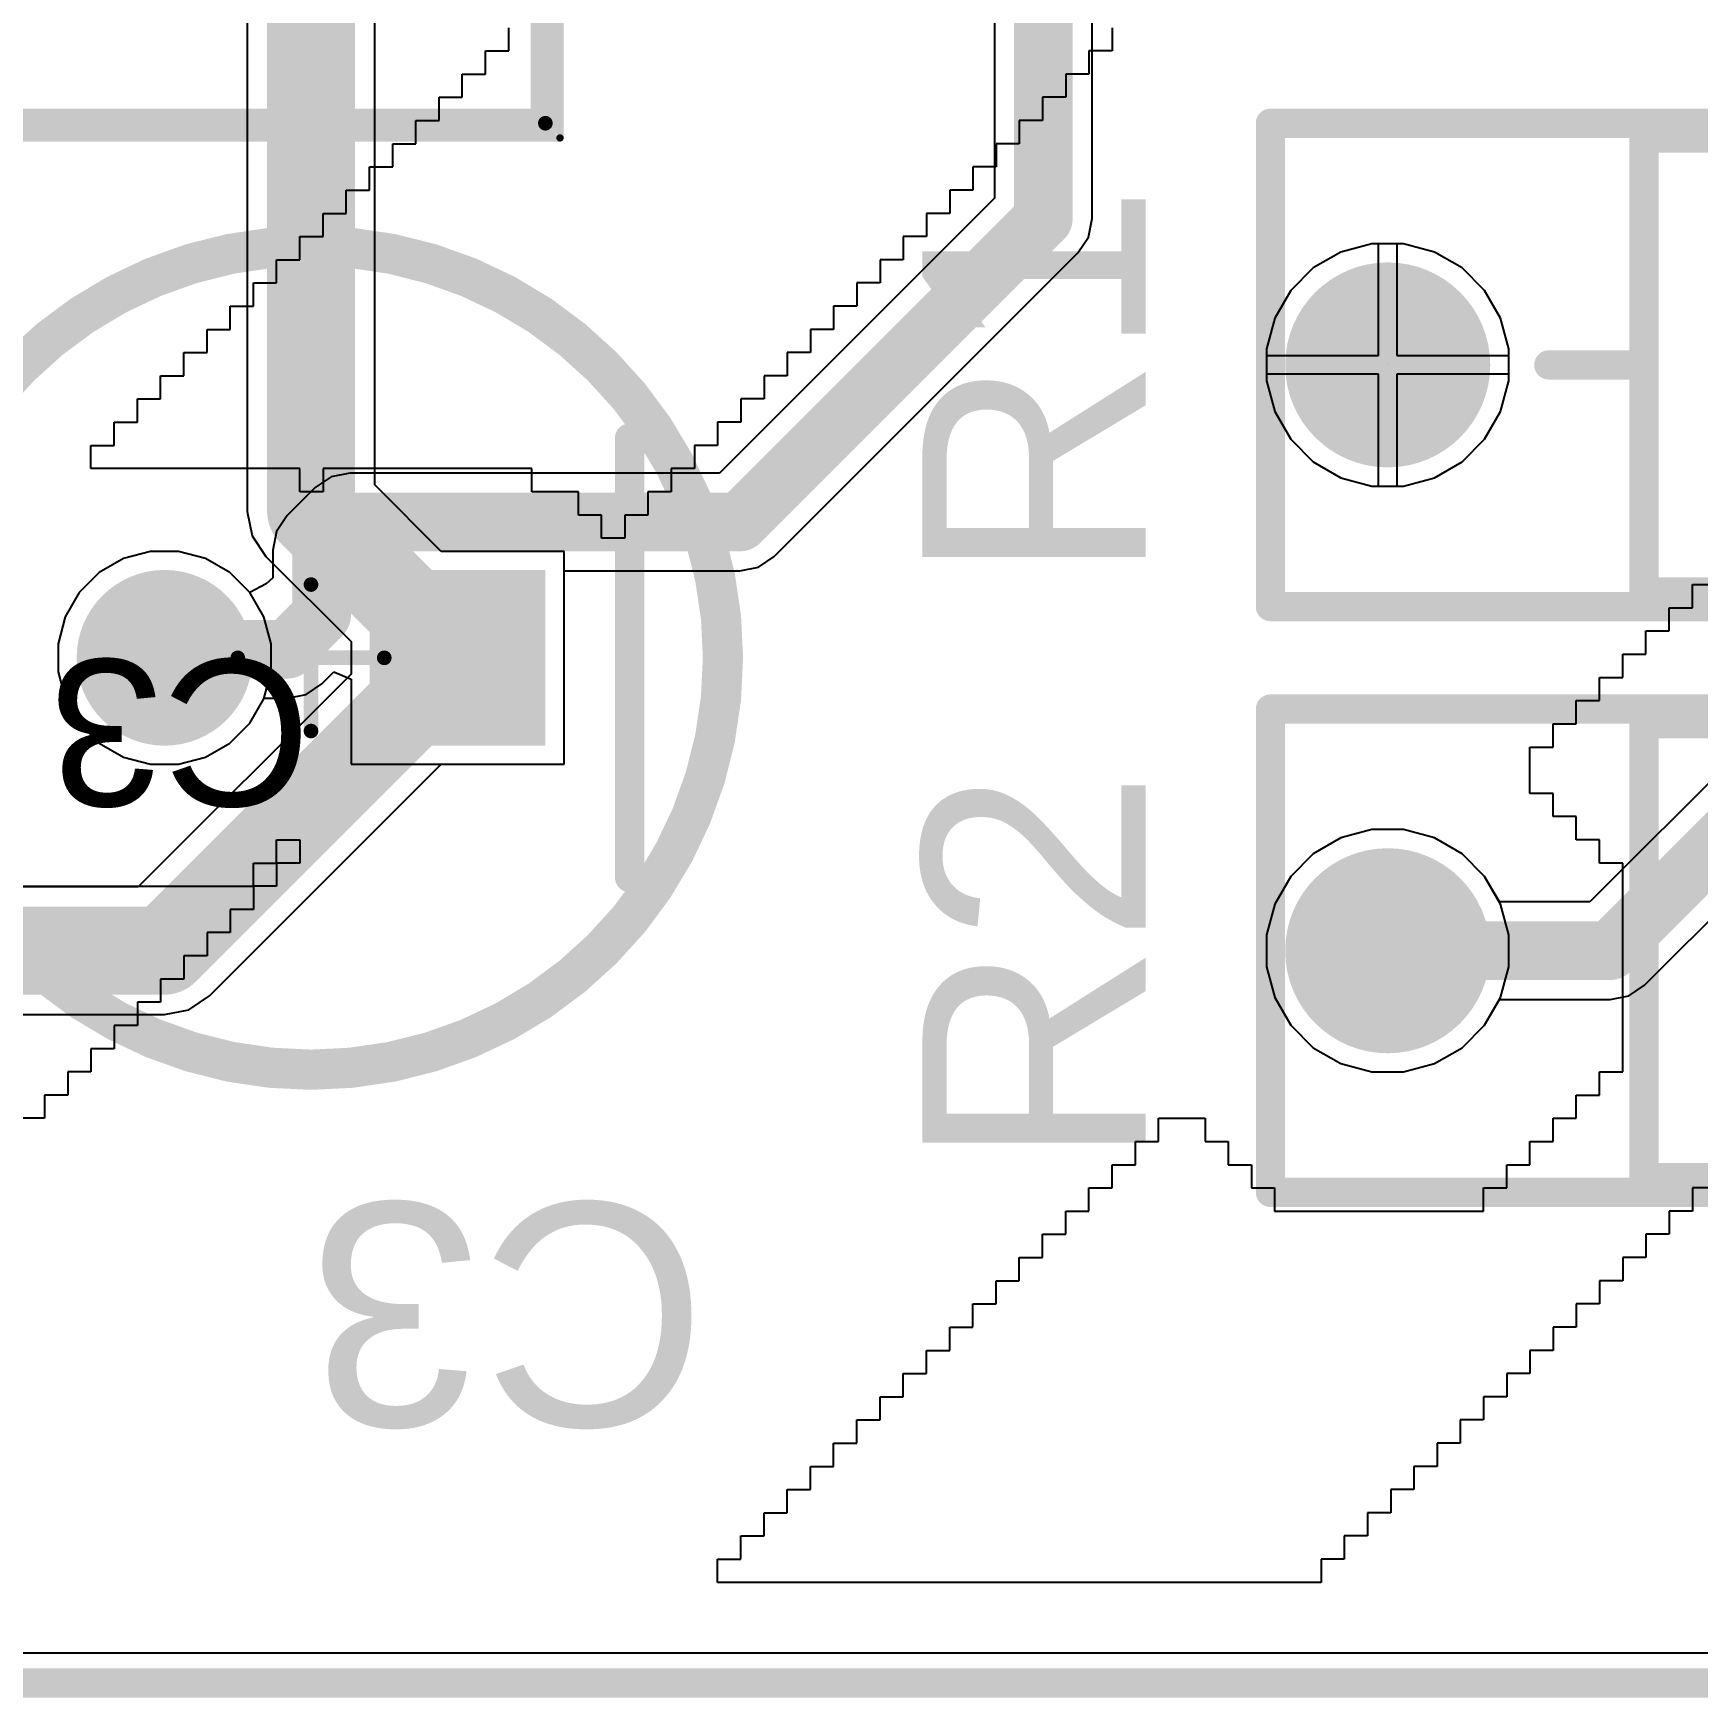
# Model space of a CAD drawing. Header units: inches. Extents: x 1.37 to 7.44, y 1.69 to 5.2.
# Drawn here: x 2.2482 to 2.6955, y 2.9094 to 3.3569 of the extents above; entities that cross this region are included whole.
import ezdxf

# ---------------------------------------------------------------- set-up
doc = ezdxf.new("R2010")
doc.units = ezdxf.units.IN
doc.header["$MEASUREMENT"] = 0
for name, color, linetype in [('Board', 216, 'Continuous'), ('Bottom Layer', 5, 'Continuous'), ('Bottom Overlay', 54, 'Continuous'), ('Bottom Solder', 6, 'Continuous'), ('Multi-Layer', 9, 'Continuous'), ('Pad Holes', 156, 'Continuous'), ('Top 3D Body', 56, 'Continuous'), ('Top Assembly', 56, 'Continuous'), ('Top Component Center', 56, 'Continuous'), ('Top Courtyard', 56, 'Continuous'), ('Top Layer', 1, 'Continuous'), ('Top Overlay', 2, 'Continuous'), ('Top Solder', 216, 'Continuous')]:
    doc.layers.add(name, color=color, linetype=linetype)
doc.styles.add('Arial', font='', dxfattribs={"height": 0.2})
doc.styles.get('Arial').set_extended_font_data('Arial')

# ---------------------------------------------------------------- blocks, each defined once
blk = doc.blocks.new('FP_RR01_MFG_63')
at = {"layer": 'Bottom Layer'}
h = blk.add_hatch(color=5, dxfattribs=at)
edge = h.paths.add_edge_path()
edge.add_arc((0.22244, 0), 0.02756, 0, 360)
at = {"layer": 'Bottom Solder'}
h = blk.add_hatch(color=6, dxfattribs=at)
edge = h.paths.add_edge_path()
edge.add_arc((0.22244, 0), 0.02756, 0, 360)
at = {"layer": 'Multi-Layer'}
h = blk.add_hatch(color=9, dxfattribs=at)
edge = h.paths.add_edge_path()
edge.add_arc((0.22244, 0), 0.02756, 0, 360)
at = {"layer": 'Pad Holes'}
h = blk.add_hatch(color=7, dxfattribs=at)
edge = h.paths.add_edge_path()
edge.add_arc((0.22244, 0), 0.01772, 0, 360)
at = {"layer": 'Top Layer'}
h = blk.add_hatch(color=1, dxfattribs=at)
edge = h.paths.add_edge_path()
edge.add_arc((0.22244, 0), 0.02756, 0, 360)
at = {"layer": 'Top Solder'}
h = blk.add_hatch(color=216, dxfattribs=at)
edge = h.paths.add_edge_path()
edge.add_arc((0.22244, 0), 0.02756, 0, 360)
at = {"layer": 'Top 3D Body'}
for points in [[(0.15354, 0.06102, 0.00787, 0.00787, 0), (-0.15354, 0.06102, 0.00787, 0.00787, 0)], [(0.15354, 0.06102, 0.00787, 0.00787, 0), (0.15354, -0.06102, 0.00787, 0.00787, 0)], [(0.15354, -0.06102, 0.00787, 0.00787, 0), (-0.15354, -0.06102, 0.00787, 0.00787, 0)]]:
    blk.add_lwpolyline(points, format="xyseb", dxfattribs=at)
for points in [[(0.15157, 0.06102, 0.00394, 0.00394, 1), (0.15551, 0.06102, 0.00394, 0.00394, 1)], [(0.15157, 0.06102, 0.00394, 0.00394, 1), (0.15551, 0.06102, 0.00394, 0.00394, 1)], [(0.15157, -0.06102, 0.00394, 0.00394, 1), (0.15551, -0.06102, 0.00394, 0.00394, 1)], [(0.15157, -0.06102, 0.00394, 0.00394, 1), (0.15551, -0.06102, 0.00394, 0.00394, 1)]]:
    blk.add_lwpolyline(points, format="xyseb", close=True, dxfattribs=at)
at = {"layer": 'Top Assembly'}
for points in [[(0.25394, 0.06496, 0.00787, 0.00787, 0), (-0.25394, 0.06496, 0.00787, 0.00787, 0)], [(0.25394, 0.06496, 0.00787, 0.00787, 0), (0.25394, -0.06496, 0.00787, 0.00787, 0)], [(0.25394, -0.06496, 0.00787, 0.00787, 0), (-0.25394, -0.06496, 0.00787, 0.00787, 0)]]:
    blk.add_lwpolyline(points, format="xyseb", dxfattribs=at)
for points in [[(0.25197, 0.06496, 0.00394, 0.00394, 1), (0.25591, 0.06496, 0.00394, 0.00394, 1)], [(0.25197, 0.06496, 0.00394, 0.00394, 1), (0.25591, 0.06496, 0.00394, 0.00394, 1)], [(0.25197, -0.06496, 0.00394, 0.00394, 1), (0.25591, -0.06496, 0.00394, 0.00394, 1)], [(0.25197, -0.06496, 0.00394, 0.00394, 1), (0.25591, -0.06496, 0.00394, 0.00394, 1)]]:
    blk.add_lwpolyline(points, format="xyseb", close=True, dxfattribs=at)
at = {"layer": 'Top Courtyard'}
for points in [[(0.25394, 0.06496, 0.00787, 0.00787, 0), (-0.25394, 0.06496, 0.00787, 0.00787, 0)], [(0.25394, 0.06496, 0.00787, 0.00787, 0), (0.25394, -0.06496, 0.00787, 0.00787, 0)], [(0.25394, -0.06496, 0.00787, 0.00787, 0), (-0.25394, -0.06496, 0.00787, 0.00787, 0)]]:
    blk.add_lwpolyline(points, format="xyseb", dxfattribs=at)
for points in [[(0.25197, 0.06496, 0.00394, 0.00394, 1), (0.25591, 0.06496, 0.00394, 0.00394, 1)], [(0.25197, 0.06496, 0.00394, 0.00394, 1), (0.25591, 0.06496, 0.00394, 0.00394, 1)], [(0.25197, -0.06496, 0.00394, 0.00394, 1), (0.25591, -0.06496, 0.00394, 0.00394, 1)], [(0.25197, -0.06496, 0.00394, 0.00394, 1), (0.25591, -0.06496, 0.00394, 0.00394, 1)]]:
    blk.add_lwpolyline(points, format="xyseb", close=True, dxfattribs=at)
at = {"layer": 'Top Overlay'}
for points in [[(0.15354, 0.06102, 0.00787, 0.00787, 0), (-0.15354, 0.06102, 0.00787, 0.00787, 0)], [(0.15354, 0.06102, 0.00787, 0.00787, 0), (0.15354, -0.06102, 0.00787, 0.00787, 0)], [(0.17913, 0, 0.00787, 0.00787, 0), (0.15354, 0, 0.00787, 0.00787, 0)], [(0.15354, -0.06102, 0.00787, 0.00787, 0), (-0.15354, -0.06102, 0.00787, 0.00787, 0)]]:
    blk.add_lwpolyline(points, format="xyseb", dxfattribs=at)
for points in [[(0.15157, 0.06102, 0.00394, 0.00394, 1), (0.15551, 0.06102, 0.00394, 0.00394, 1)], [(0.15157, 0.06102, 0.00394, 0.00394, 1), (0.15551, 0.06102, 0.00394, 0.00394, 1)], [(0.15157, 0, 0.00394, 0.00394, 1), (0.15551, 0, 0.00394, 0.00394, 1)], [(0.17717, 0, 0.00394, 0.00394, 1), (0.1811, 0, 0.00394, 0.00394, 1)], [(0.15157, -0.06102, 0.00394, 0.00394, 1), (0.15551, -0.06102, 0.00394, 0.00394, 1)], [(0.15157, -0.06102, 0.00394, 0.00394, 1), (0.15551, -0.06102, 0.00394, 0.00394, 1)]]:
    blk.add_lwpolyline(points, format="xyseb", close=True, dxfattribs=at)
blk = doc.blocks.new('FP_RR01_MFG_64')
at = {"layer": 'Bottom Layer'}
h = blk.add_hatch(color=5, dxfattribs=at)
edge = h.paths.add_edge_path()
edge.add_arc((0.22244, 0), 0.02756, 0, 360)
at = {"layer": 'Bottom Solder'}
h = blk.add_hatch(color=6, dxfattribs=at)
edge = h.paths.add_edge_path()
edge.add_arc((0.22244, 0), 0.02756, 0, 360)
at = {"layer": 'Multi-Layer'}
h = blk.add_hatch(color=9, dxfattribs=at)
edge = h.paths.add_edge_path()
edge.add_arc((0.22244, 0), 0.02756, 0, 360)
at = {"layer": 'Pad Holes'}
h = blk.add_hatch(color=7, dxfattribs=at)
edge = h.paths.add_edge_path()
edge.add_arc((0.22244, 0), 0.01772, 0, 360)
at = {"layer": 'Top Layer'}
h = blk.add_hatch(color=1, dxfattribs=at)
edge = h.paths.add_edge_path()
edge.add_arc((0.22244, 0), 0.02756, 0, 360)
at = {"layer": 'Top Solder'}
h = blk.add_hatch(color=216, dxfattribs=at)
edge = h.paths.add_edge_path()
edge.add_arc((0.22244, 0), 0.02756, 0, 360)
at = {"layer": 'Top 3D Body'}
for points in [[(0.15354, 0.06102, 0.00787, 0.00787, 0), (-0.15354, 0.06102, 0.00787, 0.00787, 0)], [(0.15354, 0.06102, 0.00787, 0.00787, 0), (0.15354, -0.06102, 0.00787, 0.00787, 0)], [(0.15354, -0.06102, 0.00787, 0.00787, 0), (-0.15354, -0.06102, 0.00787, 0.00787, 0)]]:
    blk.add_lwpolyline(points, format="xyseb", dxfattribs=at)
for points in [[(0.15157, 0.06102, 0.00394, 0.00394, 1), (0.15551, 0.06102, 0.00394, 0.00394, 1)], [(0.15157, 0.06102, 0.00394, 0.00394, 1), (0.15551, 0.06102, 0.00394, 0.00394, 1)], [(0.15157, -0.06102, 0.00394, 0.00394, 1), (0.15551, -0.06102, 0.00394, 0.00394, 1)], [(0.15157, -0.06102, 0.00394, 0.00394, 1), (0.15551, -0.06102, 0.00394, 0.00394, 1)]]:
    blk.add_lwpolyline(points, format="xyseb", close=True, dxfattribs=at)
at = {"layer": 'Top Assembly'}
for points in [[(0.25394, 0.06496, 0.00787, 0.00787, 0), (-0.25394, 0.06496, 0.00787, 0.00787, 0)], [(0.25394, 0.06496, 0.00787, 0.00787, 0), (0.25394, -0.06496, 0.00787, 0.00787, 0)], [(0.25394, -0.06496, 0.00787, 0.00787, 0), (-0.25394, -0.06496, 0.00787, 0.00787, 0)]]:
    blk.add_lwpolyline(points, format="xyseb", dxfattribs=at)
for points in [[(0.25197, 0.06496, 0.00394, 0.00394, 1), (0.25591, 0.06496, 0.00394, 0.00394, 1)], [(0.25197, 0.06496, 0.00394, 0.00394, 1), (0.25591, 0.06496, 0.00394, 0.00394, 1)], [(0.25197, -0.06496, 0.00394, 0.00394, 1), (0.25591, -0.06496, 0.00394, 0.00394, 1)], [(0.25197, -0.06496, 0.00394, 0.00394, 1), (0.25591, -0.06496, 0.00394, 0.00394, 1)]]:
    blk.add_lwpolyline(points, format="xyseb", close=True, dxfattribs=at)
at = {"layer": 'Top Courtyard'}
for points in [[(0.25394, 0.06496, 0.00787, 0.00787, 0), (-0.25394, 0.06496, 0.00787, 0.00787, 0)], [(0.25394, 0.06496, 0.00787, 0.00787, 0), (0.25394, -0.06496, 0.00787, 0.00787, 0)], [(0.25394, -0.06496, 0.00787, 0.00787, 0), (-0.25394, -0.06496, 0.00787, 0.00787, 0)]]:
    blk.add_lwpolyline(points, format="xyseb", dxfattribs=at)
for points in [[(0.25197, 0.06496, 0.00394, 0.00394, 1), (0.25591, 0.06496, 0.00394, 0.00394, 1)], [(0.25197, 0.06496, 0.00394, 0.00394, 1), (0.25591, 0.06496, 0.00394, 0.00394, 1)], [(0.25197, -0.06496, 0.00394, 0.00394, 1), (0.25591, -0.06496, 0.00394, 0.00394, 1)], [(0.25197, -0.06496, 0.00394, 0.00394, 1), (0.25591, -0.06496, 0.00394, 0.00394, 1)]]:
    blk.add_lwpolyline(points, format="xyseb", close=True, dxfattribs=at)
at = {"layer": 'Top Overlay'}
for points in [[(0.15354, 0.06102, 0.00787, 0.00787, 0), (-0.15354, 0.06102, 0.00787, 0.00787, 0)], [(0.15354, 0.06102, 0.00787, 0.00787, 0), (0.15354, -0.06102, 0.00787, 0.00787, 0)], [(0.17913, 0, 0.00787, 0.00787, 0), (0.15354, 0, 0.00787, 0.00787, 0)], [(0.15354, -0.06102, 0.00787, 0.00787, 0), (-0.15354, -0.06102, 0.00787, 0.00787, 0)]]:
    blk.add_lwpolyline(points, format="xyseb", dxfattribs=at)
for points in [[(0.15157, 0.06102, 0.00394, 0.00394, 1), (0.15551, 0.06102, 0.00394, 0.00394, 1)], [(0.15157, 0.06102, 0.00394, 0.00394, 1), (0.15551, 0.06102, 0.00394, 0.00394, 1)], [(0.15157, 0, 0.00394, 0.00394, 1), (0.15551, 0, 0.00394, 0.00394, 1)], [(0.17717, 0, 0.00394, 0.00394, 1), (0.1811, 0, 0.00394, 0.00394, 1)], [(0.15157, -0.06102, 0.00394, 0.00394, 1), (0.15551, -0.06102, 0.00394, 0.00394, 1)], [(0.15157, -0.06102, 0.00394, 0.00394, 1), (0.15551, -0.06102, 0.00394, 0.00394, 1)]]:
    blk.add_lwpolyline(points, format="xyseb", close=True, dxfattribs=at)
blk = doc.blocks.new('PHOE_1714955_V_67')
at = {"layer": 'Top 3D Body'}
for points in [[(0.25, 0.1811, 0.00394, 0.00394, 0), (-0.25, 0.1811, 0.00394, 0.00394, 0)], [(0.25, -0.31102, 0.00394, 0.00394, 0), (0.25, 0.1811, 0.00394, 0.00394, 0)]]:
    blk.add_lwpolyline(points, format="xyseb", dxfattribs=at)
blk.add_lwpolyline([(0.24902, 0.1811, 0.00197, 0.00197, 1), (0.25098, 0.1811, 0.00197, 0.00197, 1)], format="xyseb", close=True, dxfattribs=at)
blk.add_lwpolyline([(0.24902, 0.1811, 0.00197, 0.00197, 1), (0.25098, 0.1811, 0.00197, 0.00197, 1)], format="xyseb", close=True, dxfattribs=at)
at = {"layer": 'Top Courtyard'}
for points in [[(0.25394, 0.18504, 0.00197, 0.00197, 0), (-0.27637, 0.18504, 0.00197, 0.00197, 0)], [(0.25394, -0.31495, 0.00197, 0.00197, 0), (0.25394, 0.18504, 0.00197, 0.00197, 0)]]:
    blk.add_lwpolyline(points, format="xyseb", dxfattribs=at)
blk.add_lwpolyline([(0.25344, 0.18504, 0.000984, 0.000984, 1), (0.25443, 0.18504, 0.000984, 0.000984, 1)], format="xyseb", close=True, dxfattribs=at)
blk.add_lwpolyline([(0.25344, 0.18504, 0.000984, 0.000984, 1), (0.25443, 0.18504, 0.000984, 0.000984, 1)], format="xyseb", close=True, dxfattribs=at)
at = {"layer": 'Top Overlay'}
for points in [[(0.24999, 0.18109, 0.00787, 0.00787, 0), (-0.24999, 0.18109, 0.00787, 0.00787, 0)], [(0.24999, -0.31102, 0.00787, 0.00787, 0), (0.24999, 0.18109, 0.00787, 0.00787, 0)]]:
    blk.add_lwpolyline(points, format="xyseb", dxfattribs=at)
blk.add_lwpolyline([(0.24802, 0.18109, 0.00394, 0.00394, 1), (0.25196, 0.18109, 0.00394, 0.00394, 1)], format="xyseb", close=True, dxfattribs=at)
blk.add_lwpolyline([(0.24802, 0.18109, 0.00394, 0.00394, 1), (0.25196, 0.18109, 0.00394, 0.00394, 1)], format="xyseb", close=True, dxfattribs=at)
blk = doc.blocks.new('FP_RAD_TH_D_5_0_5_L_11_1_MFG_71')
at = {"layer": 'Bottom Layer'}
blk.add_hatch(color=5, dxfattribs=at).paths.add_polyline_path([(-0.06299, 0.02362), (-0.01575, 0.02362), (-0.01575, -0.02362), (-0.06299, -0.02362)])
h = blk.add_hatch(color=5, dxfattribs=at)
edge = h.paths.add_edge_path()
edge.add_arc((0.03937, 0), 0.02362, 0, 360)
at = {"layer": 'Bottom Solder'}
blk.add_hatch(color=6, dxfattribs=at).paths.add_polyline_path([(-0.06299, 0.02362), (-0.01575, 0.02362), (-0.01575, -0.02362), (-0.06299, -0.02362)])
h = blk.add_hatch(color=6, dxfattribs=at)
edge = h.paths.add_edge_path()
edge.add_arc((0.03937, 0), 0.02362, 0, 360)
at = {"layer": 'Multi-Layer'}
blk.add_hatch(color=9, dxfattribs=at).paths.add_polyline_path([(-0.06299, 0.02362), (-0.01575, 0.02362), (-0.01575, -0.02362), (-0.06299, -0.02362)])
h = blk.add_hatch(color=9, dxfattribs=at)
edge = h.paths.add_edge_path()
edge.add_arc((0.03937, 0), 0.02362, 0, 360)
at = {"layer": 'Pad Holes'}
h = blk.add_hatch(color=7, dxfattribs=at)
edge = h.paths.add_edge_path()
edge.add_arc((-0.03937, 0), 0.01378, 0, 360)
h = blk.add_hatch(color=7, dxfattribs=at)
edge = h.paths.add_edge_path()
edge.add_arc((0.03937, 0), 0.01378, 0, 360)
at = {"layer": 'Top Layer'}
blk.add_hatch(color=1, dxfattribs=at).paths.add_polyline_path([(-0.06299, 0.02362), (-0.01575, 0.02362), (-0.01575, -0.02362), (-0.06299, -0.02362)])
h = blk.add_hatch(color=1, dxfattribs=at)
edge = h.paths.add_edge_path()
edge.add_arc((0.03937, 0), 0.02362, 0, 360)
at = {"layer": 'Top Solder'}
blk.add_hatch(color=216, dxfattribs=at).paths.add_polyline_path([(-0.06299, 0.02362), (-0.01575, 0.02362), (-0.01575, -0.02362), (-0.06299, -0.02362)])
h = blk.add_hatch(color=216, dxfattribs=at)
edge = h.paths.add_edge_path()
edge.add_arc((0.03937, 0), 0.02362, 0, 360)
at = {"layer": 'Top 3D Body'}
for points in [[(0.10827, 0, 0.00591, 0.00591, 1), (-0.10827, 0, 0.00591, 0.00591, 1)], [(-0.10974, 0, 0.00295, 0.00295, 1), (-0.10679, 0, 0.00295, 0.00295, 1)], [(0.10679, 0, 0.00295, 0.00295, 1), (0.10974, 0, 0.00295, 0.00295, 1)]]:
    blk.add_lwpolyline(points, format="xyseb", close=True, dxfattribs=at)
at = {"layer": 'Top Component Center'}
for points in [[(0, 0.01969, 0.00394, 0.00394, 0), (0, -0.01969, 0.00394, 0.00394, 0)], [(0.01969, 0, 0.00394, 0.00394, 0), (-0.01969, 0, 0.00394, 0.00394, 0)]]:
    blk.add_lwpolyline(points, format="xyseb", dxfattribs=at)
for points in [[(-0.00098, 0.01969, 0.00197, 0.00197, 1), (0.00098, 0.01969, 0.00197, 0.00197, 1)], [(-0.02067, 0, 0.00197, 0.00197, 1), (-0.0187, 0, 0.00197, 0.00197, 1)], [(0.0187, 0, 0.00197, 0.00197, 1), (0.02067, 0, 0.00197, 0.00197, 1)], [(-0.00098, -0.01969, 0.00197, 0.00197, 1), (0.00098, -0.01969, 0.00197, 0.00197, 1)]]:
    blk.add_lwpolyline(points, format="xyseb", close=True, dxfattribs=at)
at = {"layer": 'Top Courtyard'}
for points in [[(-0.1122, 0, 0.00787, 0.00787, -1), (0.1122, 0, 0.00787, 0.00787, 0)], [(0.1122, 0, 0.00787, 0.00787, -1), (-0.1122, 0, 0.00787, 0.00787, 0)]]:
    blk.add_lwpolyline(points, format="xyseb", dxfattribs=at)
for points in [[(-0.11417, 0, 0.00394, 0.00394, 1), (-0.11024, 0, 0.00394, 0.00394, 1)], [(-0.11417, 0, 0.00394, 0.00394, 1), (-0.11024, 0, 0.00394, 0.00394, 1)], [(0.11024, 0, 0.00394, 0.00394, 1), (0.11417, 0, 0.00394, 0.00394, 1)], [(0.11024, 0, 0.00394, 0.00394, 1), (0.11417, 0, 0.00394, 0.00394, 1)]]:
    blk.add_lwpolyline(points, format="xyseb", close=True, dxfattribs=at)
at = {"layer": 'Top Overlay'}
for points in [[(0.10827, 0, 0.00591, 0.00591, 1), (-0.10827, 0, 0.00591, 0.00591, 1)], [(-0.0876, 0.05906, 0.00394, 0.00394, 1), (-0.08366, 0.05906, 0.00394, 0.00394, 1)], [(-0.10974, 0, 0.00295, 0.00295, 1), (-0.10679, 0, 0.00295, 0.00295, 1)], [(0.10679, 0, 0.00295, 0.00295, 1), (0.10974, 0, 0.00295, 0.00295, 1)], [(-0.0876, -0.05906, 0.00394, 0.00394, 1), (-0.08366, -0.05906, 0.00394, 0.00394, 1)]]:
    blk.add_lwpolyline(points, format="xyseb", close=True, dxfattribs=at)
blk.add_lwpolyline([(-0.08563, 0.05906, 0.00787, 0.00787, 0), (-0.08563, -0.05906, 0.00787, 0.00787, 0)], format="xyseb", dxfattribs=at)
at = {"layer": 'Top Assembly', "style": 'Arial'}
blk.add_text('C3', height=0.03937, dxfattribs=at).set_placement((0, 0.00044))

msp = doc.modelspace()

# ---------------------------------------------------------------- linework, layer by layer
at = {"layer": 'Board'}
msp.add_lwpolyline([(1.45669, 2.91339, 0.00787, 0.00787, 0), (3.66142, 2.91339, 0.00787, 0.00787, 0)], format="xyseb", dxfattribs=at)
at = {"layer": 'Bottom Layer'}
for p, q in [((2.30569, 3.55053), (2.30569, 3.22835)), ((2.33997, 3.23545), (2.33997, 3.54343)), ((2.59964, 3.29806), (2.59221, 3.29377)), ((2.60792, 3.30028), (2.59964, 3.29806)), ((2.61649, 3.30028), (2.60792, 3.30028)), ((2.62477, 3.29806), (2.61649, 3.30028)), ((2.6322, 3.29377), (2.62477, 3.29806)), ((2.59221, 3.29377), (2.58615, 3.28771)), ((2.63826, 3.28771), (2.6322, 3.29377)), ((2.58615, 3.28771), (2.58186, 3.28028)), ((2.64255, 3.28028), (2.63826, 3.28771)), ((2.58186, 3.28028), (2.57965, 3.272)), ((2.64476, 3.272), (2.64255, 3.28028)), ((2.57965, 3.272), (2.57965, 3.26343)), ((2.64476, 3.26343), (2.64476, 3.272)), ((2.57965, 3.26343), (2.58186, 3.25515)), ((2.64255, 3.25515), (2.64476, 3.26343)), ((2.58186, 3.25515), (2.58615, 3.24772)), ((2.63826, 3.24772), (2.64255, 3.25515)), ((2.58615, 3.24772), (2.59221, 3.24166)), ((2.6322, 3.24166), (2.63826, 3.24772)), ((2.59221, 3.24166), (2.59964, 3.23738)), ((2.62477, 3.23738), (2.6322, 3.24166)), ((2.35782, 3.2176), (2.33997, 3.23545)), ((2.59964, 3.23738), (2.60792, 3.23516)), ((2.60792, 3.23516), (2.61649, 3.23516)), ((2.61649, 3.23516), (2.62477, 3.23738)), ((2.30569, 3.22835), (2.307, 3.22179)), ((2.307, 3.22179), (2.31071, 3.21623)), ((2.2797, 3.2176), (2.27242, 3.21565)), ((2.28723, 3.2176), (2.2797, 3.2176)), ((2.29451, 3.21565), (2.28723, 3.2176)), ((2.39083, 3.2176), (2.35782, 3.2176)), ((2.39083, 3.16035), (2.39083, 3.2176)), ((2.27242, 3.21565), (2.26589, 3.21188)), ((2.30104, 3.21188), (2.29451, 3.21565)), ((2.31071, 3.21623), (2.33358, 3.19336)), ((2.26589, 3.21188), (2.26056, 3.20655)), ((2.30637, 3.20655), (2.30104, 3.21188)), ((2.26056, 3.20655), (2.25679, 3.20002)), ((2.31014, 3.20002), (2.30637, 3.20655)), ((2.25679, 3.20002), (2.25484, 3.19274)), ((2.31209, 3.19274), (2.31014, 3.20002)), ((2.25484, 3.19274), (2.25484, 3.18521)), ((2.31209, 3.18521), (2.31209, 3.19274)), ((2.33358, 3.19336), (2.33358, 3.18459)), ((2.25484, 3.18521), (2.25679, 3.17793)), ((2.33358, 3.18459), (2.27636, 3.12738)), ((2.31014, 3.17793), (2.31209, 3.18521)), ((2.25679, 3.17793), (2.26056, 3.1714)), ((2.30637, 3.1714), (2.31014, 3.17793)), ((2.26056, 3.1714), (2.26589, 3.16607)), ((2.30104, 3.16607), (2.30637, 3.1714)), ((2.26589, 3.16607), (2.27242, 3.1623)), ((2.29451, 3.1623), (2.30104, 3.16607)), ((2.27242, 3.1623), (2.2797, 3.16035)), ((2.2797, 3.16035), (2.28723, 3.16035)), ((2.28723, 3.16035), (2.29451, 3.1623)), ((2.29558, 3.09812), (2.35782, 3.16035)), ((2.35782, 3.16035), (2.39083, 3.16035)), ((2.60792, 3.1428), (2.59964, 3.14058)), ((2.61649, 3.1428), (2.60792, 3.1428)), ((2.62477, 3.14058), (2.61649, 3.1428)), ((2.59964, 3.14058), (2.59221, 3.13629)), ((2.6322, 3.13629), (2.62477, 3.14058)), ((2.59221, 3.13629), (2.58615, 3.13023)), ((2.63826, 3.13023), (2.6322, 3.13629)), ((2.58615, 3.13023), (2.58186, 3.1228)), ((2.64255, 3.1228), (2.63826, 3.13023)), ((2.27636, 3.12738), (2.13308, 3.12738)), ((2.58186, 3.1228), (2.57965, 3.11452)), ((2.64476, 3.11452), (2.64255, 3.1228)), ((2.57965, 3.11452), (2.57965, 3.10595)), ((2.64476, 3.10595), (2.64476, 3.11452)), ((2.57965, 3.10595), (2.58186, 3.09767)), ((2.64255, 3.09767), (2.64476, 3.10595)), ((2.29002, 3.0944), (2.29558, 3.09812)), ((2.58186, 3.09767), (2.58615, 3.09024)), ((2.63826, 3.09024), (2.64255, 3.09767)), ((2.12598, 3.0931), (2.28346, 3.0931)), ((2.28346, 3.0931), (2.29002, 3.0944)), ((2.58615, 3.09024), (2.59221, 3.08418)), ((2.6322, 3.08418), (2.63826, 3.09024)), ((2.59221, 3.08418), (2.59964, 3.0799)), ((2.62477, 3.0799), (2.6322, 3.08418)), ((2.59964, 3.0799), (2.60792, 3.07768)), ((2.61649, 3.07768), (2.62477, 3.0799)), ((2.60792, 3.07768), (2.61649, 3.07768)), ((3.66142, 2.92141), (1.45669, 2.92141))]:
    msp.add_line(p, q, dxfattribs=at)
for points in [[(2.32283, 3.22835, 0.02362, 0.02362, 0), (2.32283, 3.55053, 0.02362, 0.02362, 0)], [(2.32283, 3.22835, 0.02362, 0.02362, 0), (2.3622, 3.18898, 0.02362, 0.02362, 0)], [(2.28346, 3.11024, 0.02362, 0.02362, 0), (2.3622, 3.18898, 0.02362, 0.02362, 0)], [(2.12598, 3.11024, 0.02362, 0.02362, 0), (2.28346, 3.11024, 0.02362, 0.02362, 0)]]:
    msp.add_lwpolyline(points, format="xyseb", dxfattribs=at)
for points in [[(2.31693, 3.22835, 0.01181, 0.01181, 1), (2.32874, 3.22835, 0.01181, 0.01181, 1)], [(2.31693, 3.22835, 0.01181, 0.01181, 1), (2.32874, 3.22835, 0.01181, 0.01181, 1)], [(2.3563, 3.18898, 0.01181, 0.01181, 1), (2.36811, 3.18898, 0.01181, 0.01181, 1)], [(2.3563, 3.18898, 0.01181, 0.01181, 1), (2.36811, 3.18898, 0.01181, 0.01181, 1)], [(2.27756, 3.11024, 0.01181, 0.01181, 1), (2.28937, 3.11024, 0.01181, 0.01181, 1)], [(2.27756, 3.11024, 0.01181, 0.01181, 1), (2.28937, 3.11024, 0.01181, 0.01181, 1)]]:
    msp.add_lwpolyline(points, format="xyseb", close=True, dxfattribs=at)
at = {"layer": 'Bottom Overlay'}
for p, q in [((2.37598, 3.35213), (2.37598, 3.35836)), ((2.53816, 3.35836), (2.53816, 3.35213)), ((2.36974, 3.34589), (2.36974, 3.35213)), ((2.36974, 3.35213), (2.37598, 3.35213)), ((2.53816, 3.35213), (2.53192, 3.35213)), ((2.53192, 3.35213), (2.53192, 3.34589)), ((2.3635, 3.33965), (2.3635, 3.34589)), ((2.3635, 3.34589), (2.36974, 3.34589)), ((2.53192, 3.34589), (2.52568, 3.34589)), ((2.52568, 3.34589), (2.52568, 3.33965)), ((2.35726, 3.33341), (2.35726, 3.33965)), ((2.35726, 3.33965), (2.3635, 3.33965)), ((2.52568, 3.33965), (2.51944, 3.33965)), ((2.51944, 3.33965), (2.51944, 3.33341)), ((2.35103, 3.32718), (2.35103, 3.33341)), ((2.35103, 3.33341), (2.35726, 3.33341)), ((2.51944, 3.33341), (2.5132, 3.33341)), ((2.5132, 3.33341), (2.5132, 3.32718)), ((2.34479, 3.32094), (2.34479, 3.32718)), ((2.34479, 3.32718), (2.35103, 3.32718)), ((2.5132, 3.32718), (2.50697, 3.32718)), ((2.50697, 3.32718), (2.50697, 3.32094)), ((2.33855, 3.3147), (2.33855, 3.32094)), ((2.33855, 3.32094), (2.34479, 3.32094)), ((2.50697, 3.32094), (2.50073, 3.32094)), ((2.50073, 3.32094), (2.50073, 3.3147)), ((2.33231, 3.30846), (2.33231, 3.3147)), ((2.33231, 3.3147), (2.33855, 3.3147)), ((2.50073, 3.3147), (2.49449, 3.3147)), ((2.49449, 3.3147), (2.49449, 3.30846)), ((2.32607, 3.30223), (2.32607, 3.30846)), ((2.32607, 3.30846), (2.33231, 3.30846)), ((2.49449, 3.30846), (2.48825, 3.30846)), ((2.48825, 3.30846), (2.48825, 3.30223)), ((2.31984, 3.29599), (2.31984, 3.30223)), ((2.31984, 3.30223), (2.32607, 3.30223)), ((2.48825, 3.30223), (2.48202, 3.30223)), ((2.48202, 3.30223), (2.48202, 3.29599)), ((2.3136, 3.28975), (2.3136, 3.29599)), ((2.3136, 3.29599), (2.31984, 3.29599)), ((2.48202, 3.29599), (2.47578, 3.29599)), ((2.47578, 3.29599), (2.47578, 3.28975)), ((2.30736, 3.28351), (2.30736, 3.28975)), ((2.30736, 3.28975), (2.3136, 3.28975)), ((2.47578, 3.28975), (2.46954, 3.28975)), ((2.46954, 3.28975), (2.46954, 3.28351)), ((2.30112, 3.27728), (2.30112, 3.28351)), ((2.30112, 3.28351), (2.30736, 3.28351)), ((2.46954, 3.28351), (2.4633, 3.28351)), ((2.4633, 3.28351), (2.4633, 3.27728)), ((2.29489, 3.27104), (2.29489, 3.27728)), ((2.29489, 3.27728), (2.30112, 3.27728)), ((2.4633, 3.27728), (2.45707, 3.27728)), ((2.45707, 3.27728), (2.45707, 3.27104)), ((2.28865, 3.2648), (2.28865, 3.27104)), ((2.28865, 3.27104), (2.29489, 3.27104)), ((2.45707, 3.27104), (2.45083, 3.27104)), ((2.45083, 3.27104), (2.45083, 3.2648)), ((2.28241, 3.25856), (2.28241, 3.2648)), ((2.28241, 3.2648), (2.28865, 3.2648)), ((2.45083, 3.2648), (2.44459, 3.2648)), ((2.44459, 3.2648), (2.44459, 3.25856)), ((2.27617, 3.25232), (2.27617, 3.25856)), ((2.27617, 3.25856), (2.28241, 3.25856)), ((2.44459, 3.25856), (2.43835, 3.25856)), ((2.43835, 3.25856), (2.43835, 3.25232)), ((2.26994, 3.24609), (2.26994, 3.25232)), ((2.26994, 3.25232), (2.27617, 3.25232)), ((2.43835, 3.25232), (2.43212, 3.25232)), ((2.43212, 3.25232), (2.43212, 3.24609)), ((2.2637, 3.23985), (2.2637, 3.24609)), ((2.2637, 3.24609), (2.26994, 3.24609)), ((2.43212, 3.24609), (2.42588, 3.24609)), ((2.42588, 3.24609), (2.42588, 3.23985)), ((2.31984, 3.23985), (2.2637, 3.23985)), ((2.31984, 3.23361), (2.31984, 3.23985)), ((2.38221, 3.23985), (2.32607, 3.23985)), ((2.32607, 3.23985), (2.32607, 3.23361)), ((2.38221, 3.23361), (2.38221, 3.23985)), ((2.42588, 3.23985), (2.41964, 3.23985)), ((2.41964, 3.23985), (2.41964, 3.23361)), ((2.32607, 3.23361), (2.31984, 3.23361)), ((2.39469, 3.23361), (2.38221, 3.23361)), ((2.39469, 3.22737), (2.39469, 3.23361)), ((2.41964, 3.23361), (2.4134, 3.23361)), ((2.4134, 3.23361), (2.4134, 3.22737)), ((2.40093, 3.22737), (2.39469, 3.22737)), ((2.40093, 3.22114), (2.40093, 3.22737)), ((2.4134, 3.22737), (2.40716, 3.22737)), ((2.40716, 3.22737), (2.40716, 3.22114)), ((2.40716, 3.22114), (2.40093, 3.22114)), ((2.6941, 3.20242), (2.6941, 3.20866)), ((2.6941, 3.20866), (2.70033, 3.20866)), ((2.68786, 3.19619), (2.68786, 3.20242)), ((2.68786, 3.20242), (2.6941, 3.20242)), ((2.68162, 3.18995), (2.68162, 3.19619)), ((2.68162, 3.19619), (2.68786, 3.19619)), ((2.67538, 3.18371), (2.67538, 3.18995)), ((2.67538, 3.18995), (2.68162, 3.18995)), ((2.66915, 3.17747), (2.66915, 3.18371)), ((2.66915, 3.18371), (2.67538, 3.18371)), ((2.66291, 3.17124), (2.66291, 3.17747)), ((2.66291, 3.17747), (2.66915, 3.17747)), ((2.65667, 3.165), (2.65667, 3.17124)), ((2.65667, 3.17124), (2.66291, 3.17124)), ((2.65043, 3.15252), (2.65043, 3.165)), ((2.65043, 3.165), (2.65667, 3.165)), ((2.65667, 3.15252), (2.65043, 3.15252)), ((2.65667, 3.14629), (2.65667, 3.15252)), ((2.66291, 3.14629), (2.65667, 3.14629)), ((2.66291, 3.14005), (2.66291, 3.14629)), ((2.3136, 3.14005), (2.31984, 3.14005)), ((2.3136, 3.13381), (2.3136, 3.14005)), ((2.31984, 3.14005), (2.31984, 3.13381)), ((2.66915, 3.14005), (2.66291, 3.14005)), ((2.66915, 3.13381), (2.66915, 3.14005)), ((2.30736, 3.12757), (2.30736, 3.13381)), ((2.30736, 3.13381), (2.3136, 3.13381)), ((2.3136, 3.13381), (2.3136, 3.12757)), ((2.31984, 3.13381), (2.3136, 3.13381)), ((2.67538, 3.13381), (2.66915, 3.13381)), ((2.67538, 3.07767), (2.67538, 3.13381)), ((2.24499, 3.12757), (2.30736, 3.12757)), ((2.3136, 3.12757), (2.30736, 3.12757)), ((2.30736, 3.12757), (2.30736, 3.12133)), ((2.30736, 3.12133), (2.30112, 3.12133)), ((2.30112, 3.12133), (2.30112, 3.1151)), ((2.30112, 3.1151), (2.29489, 3.1151)), ((2.29489, 3.1151), (2.29489, 3.10886)), ((2.29489, 3.10886), (2.28865, 3.10886)), ((2.28865, 3.10886), (2.28865, 3.10262)), ((2.28865, 3.10262), (2.28241, 3.10262)), ((2.28241, 3.10262), (2.28241, 3.09638)), ((2.28241, 3.09638), (2.27617, 3.09638)), ((2.27617, 3.09638), (2.27617, 3.09015)), ((2.27617, 3.09015), (2.26994, 3.09015)), ((2.26994, 3.09015), (2.26994, 3.08391)), ((2.26994, 3.08391), (2.2637, 3.08391)), ((2.2637, 3.08391), (2.2637, 3.07767)), ((2.2637, 3.07767), (2.25746, 3.07767)), ((2.25746, 3.07767), (2.25746, 3.07143)), ((2.66915, 3.07143), (2.66915, 3.07767)), ((2.66915, 3.07767), (2.67538, 3.07767)), ((2.25746, 3.07143), (2.25122, 3.07143)), ((2.25122, 3.07143), (2.25122, 3.0652)), ((2.66291, 3.0652), (2.66291, 3.07143)), ((2.66291, 3.07143), (2.66915, 3.07143)), ((2.25122, 3.0652), (2.24499, 3.0652)), ((2.55063, 3.05896), (2.55063, 3.0652)), ((2.55063, 3.0652), (2.56311, 3.0652)), ((2.56311, 3.0652), (2.56311, 3.05896)), ((2.65667, 3.05896), (2.65667, 3.0652)), ((2.65667, 3.0652), (2.66291, 3.0652)), ((2.54439, 3.05272), (2.54439, 3.05896)), ((2.54439, 3.05896), (2.55063, 3.05896)), ((2.56311, 3.05896), (2.56934, 3.05896)), ((2.56934, 3.05896), (2.56934, 3.05272)), ((2.65043, 3.05272), (2.65043, 3.05896)), ((2.65043, 3.05896), (2.65667, 3.05896)), ((2.53816, 3.04648), (2.53816, 3.05272)), ((2.53816, 3.05272), (2.54439, 3.05272)), ((2.56934, 3.05272), (2.57558, 3.05272)), ((2.57558, 3.05272), (2.57558, 3.04648)), ((2.64419, 3.04648), (2.64419, 3.05272)), ((2.64419, 3.05272), (2.65043, 3.05272)), ((2.53192, 3.04025), (2.53192, 3.04648)), ((2.53192, 3.04648), (2.53816, 3.04648)), ((2.57558, 3.04648), (2.58182, 3.04648)), ((2.58182, 3.04648), (2.58182, 3.04025)), ((2.63796, 3.04025), (2.63796, 3.04648)), ((2.63796, 3.04648), (2.64419, 3.04648)), ((2.70033, 3.04648), (2.6941, 3.04648)), ((2.6941, 3.04648), (2.6941, 3.04025)), ((2.52568, 3.03401), (2.52568, 3.04025)), ((2.52568, 3.04025), (2.53192, 3.04025)), ((2.58182, 3.04025), (2.63796, 3.04025)), ((2.6941, 3.04025), (2.68786, 3.04025)), ((2.68786, 3.04025), (2.68786, 3.03401)), ((2.51944, 3.02777), (2.51944, 3.03401)), ((2.51944, 3.03401), (2.52568, 3.03401)), ((2.68786, 3.03401), (2.68162, 3.03401)), ((2.68162, 3.03401), (2.68162, 3.02777)), ((2.5132, 3.02153), (2.5132, 3.02777)), ((2.5132, 3.02777), (2.51944, 3.02777)), ((2.68162, 3.02777), (2.67538, 3.02777)), ((2.67538, 3.02777), (2.67538, 3.02153)), ((2.50697, 3.01529), (2.50697, 3.02153)), ((2.50697, 3.02153), (2.5132, 3.02153)), ((2.67538, 3.02153), (2.66915, 3.02153)), ((2.66915, 3.02153), (2.66915, 3.01529)), ((2.50073, 3.00906), (2.50073, 3.01529)), ((2.50073, 3.01529), (2.50697, 3.01529)), ((2.66915, 3.01529), (2.66291, 3.01529)), ((2.66291, 3.01529), (2.66291, 3.00906)), ((2.49449, 3.00282), (2.49449, 3.00906)), ((2.49449, 3.00906), (2.50073, 3.00906)), ((2.66291, 3.00906), (2.65667, 3.00906)), ((2.65667, 3.00906), (2.65667, 3.00282)), ((2.48825, 2.99658), (2.48825, 3.00282)), ((2.48825, 3.00282), (2.49449, 3.00282)), ((2.65667, 3.00282), (2.65043, 3.00282)), ((2.65043, 3.00282), (2.65043, 2.99658)), ((2.48202, 2.99034), (2.48202, 2.99658)), ((2.48202, 2.99658), (2.48825, 2.99658)), ((2.65043, 2.99658), (2.64419, 2.99658)), ((2.64419, 2.99658), (2.64419, 2.99034)), ((2.47578, 2.98411), (2.47578, 2.99034)), ((2.47578, 2.99034), (2.48202, 2.99034)), ((2.64419, 2.99034), (2.63796, 2.99034)), ((2.63796, 2.99034), (2.63796, 2.98411)), ((2.46954, 2.97787), (2.46954, 2.98411)), ((2.46954, 2.98411), (2.47578, 2.98411)), ((2.63796, 2.98411), (2.63172, 2.98411)), ((2.63172, 2.98411), (2.63172, 2.97787)), ((2.4633, 2.97163), (2.4633, 2.97787)), ((2.4633, 2.97787), (2.46954, 2.97787)), ((2.63172, 2.97787), (2.62548, 2.97787)), ((2.62548, 2.97787), (2.62548, 2.97163)), ((2.45707, 2.96539), (2.45707, 2.97163)), ((2.45707, 2.97163), (2.4633, 2.97163)), ((2.62548, 2.97163), (2.61924, 2.97163)), ((2.61924, 2.97163), (2.61924, 2.96539)), ((2.45083, 2.95916), (2.45083, 2.96539)), ((2.45083, 2.96539), (2.45707, 2.96539)), ((2.61924, 2.96539), (2.61301, 2.96539)), ((2.61301, 2.96539), (2.61301, 2.95916)), ((2.44459, 2.95292), (2.44459, 2.95916)), ((2.44459, 2.95916), (2.45083, 2.95916)), ((2.61301, 2.95916), (2.60677, 2.95916)), ((2.60677, 2.95916), (2.60677, 2.95292)), ((2.43835, 2.94668), (2.43835, 2.95292)), ((2.43835, 2.95292), (2.44459, 2.95292)), ((2.60677, 2.95292), (2.60053, 2.95292)), ((2.60053, 2.95292), (2.60053, 2.94668)), ((2.43212, 2.94044), (2.43212, 2.94668)), ((2.43212, 2.94668), (2.43835, 2.94668)), ((2.60053, 2.94668), (2.59429, 2.94668)), ((2.59429, 2.94668), (2.59429, 2.94044)), ((2.59429, 2.94044), (2.43212, 2.94044))]:
    msp.add_line(p, q, dxfattribs=at)
at = {"layer": 'Top Layer'}
for p, q in [((2.50656, 3.43496), (2.50656, 3.31252)), ((2.53281, 3.30709), (2.53281, 3.43496)), ((2.89065, 3.34748), (2.66653, 3.12336)), ((2.68125, 3.10095), (2.90921, 3.32892)), ((2.50656, 3.31252), (2.43263, 3.2386)), ((2.53181, 3.30206), (2.53281, 3.30709)), ((2.52897, 3.2978), (2.53181, 3.30206)), ((2.44735, 3.21619), (2.52897, 3.2978)), ((2.59964, 3.29806), (2.59221, 3.29377)), ((2.60792, 3.30028), (2.59964, 3.29806)), ((2.6097, 3.30028), (2.60792, 3.30028)), ((2.6097, 3.27022), (2.6097, 3.30028)), ((2.61649, 3.30028), (2.6147, 3.30028)), ((2.6147, 3.30028), (2.6147, 3.27022)), ((2.62477, 3.29806), (2.61649, 3.30028)), ((2.6322, 3.29377), (2.62477, 3.29806)), ((2.59221, 3.29377), (2.58615, 3.28771)), ((2.63826, 3.28771), (2.6322, 3.29377)), ((2.58615, 3.28771), (2.58186, 3.28028)), ((2.64255, 3.28028), (2.63826, 3.28771)), ((2.58186, 3.28028), (2.57965, 3.272)), ((2.64476, 3.272), (2.64255, 3.28028)), ((2.57965, 3.272), (2.57965, 3.27022)), ((2.64476, 3.27022), (2.64476, 3.272)), ((2.57965, 3.27022), (2.6097, 3.27022)), ((2.6122, 3.26772), (2.6122, 3.26772)), ((2.6122, 3.26772), (2.6122, 3.26772)), ((2.6122, 3.26772), (2.6122, 3.26772)), ((2.6147, 3.27022), (2.64476, 3.27022)), ((2.6097, 3.26522), (2.57965, 3.26522)), ((2.57965, 3.26522), (2.57965, 3.26343)), ((2.57965, 3.26343), (2.58186, 3.25515)), ((2.6097, 3.23516), (2.6097, 3.26522)), ((2.64476, 3.26522), (2.6147, 3.26522)), ((2.6147, 3.26522), (2.6147, 3.23516)), ((2.64255, 3.25515), (2.64476, 3.26343)), ((2.64476, 3.26343), (2.64476, 3.26522)), ((2.58186, 3.25515), (2.58615, 3.24772)), ((2.63826, 3.24772), (2.64255, 3.25515)), ((2.58615, 3.24772), (2.59221, 3.24166)), ((2.6322, 3.24166), (2.63826, 3.24772)), ((2.59221, 3.24166), (2.59964, 3.23738)), ((2.62477, 3.23738), (2.6322, 3.24166)), ((2.32823, 3.2376), (2.32397, 3.23475)), ((2.33325, 3.2386), (2.32823, 3.2376)), ((2.43263, 3.2386), (2.33325, 3.2386)), ((2.59964, 3.23738), (2.60792, 3.23516)), ((2.60792, 3.23516), (2.6097, 3.23516)), ((2.6147, 3.23516), (2.61649, 3.23516)), ((2.61649, 3.23516), (2.62477, 3.23738)), ((2.32397, 3.23475), (2.31643, 3.22721)), ((2.31643, 3.22721), (2.31358, 3.22295)), ((2.31358, 3.22295), (2.31258, 3.21793)), ((2.2797, 3.2176), (2.27242, 3.21565)), ((2.28723, 3.2176), (2.2797, 3.2176)), ((2.29451, 3.21565), (2.28723, 3.2176)), ((2.31258, 3.21793), (2.31258, 3.21046)), ((2.27242, 3.21565), (2.26589, 3.21188)), ((2.30104, 3.21188), (2.29451, 3.21565)), ((2.43807, 3.21235), (2.44309, 3.21335)), ((2.44309, 3.21335), (2.44735, 3.21619)), ((2.26589, 3.21188), (2.26056, 3.20655)), ((2.30637, 3.20655), (2.30104, 3.21188)), ((2.31082, 3.20884), (2.30637, 3.20655)), ((2.31258, 3.21046), (2.31082, 3.20884)), ((2.39083, 3.16035), (2.39083, 3.21235)), ((2.39083, 3.21235), (2.43807, 3.21235)), ((2.26056, 3.20655), (2.25679, 3.20002)), ((2.25679, 3.20002), (2.25484, 3.19274)), ((2.25484, 3.19274), (2.25484, 3.18521)), ((2.25484, 3.18521), (2.25679, 3.17793)), ((2.32151, 3.17915), (2.32577, 3.18199)), ((2.32577, 3.18199), (2.32896, 3.18519)), ((2.32896, 3.18519), (2.33358, 3.18328)), ((2.33358, 3.18328), (2.33358, 3.16035)), ((2.25679, 3.17793), (2.26056, 3.1714)), ((2.30637, 3.1714), (2.31014, 3.17793)), ((2.31014, 3.17793), (2.31019, 3.17815)), ((2.31019, 3.17815), (2.31648, 3.17815)), ((2.31648, 3.17815), (2.32151, 3.17915)), ((2.26056, 3.1714), (2.26589, 3.16607)), ((2.30104, 3.16607), (2.30637, 3.1714)), ((2.26589, 3.16607), (2.27242, 3.1623)), ((2.29451, 3.1623), (2.30104, 3.16607)), ((2.27242, 3.1623), (2.2797, 3.16035)), ((2.2797, 3.16035), (2.28723, 3.16035)), ((2.28723, 3.16035), (2.29451, 3.1623)), ((2.33358, 3.16035), (2.39083, 3.16035)), ((2.60792, 3.1428), (2.59964, 3.14058)), ((2.61649, 3.1428), (2.60792, 3.1428)), ((2.62477, 3.14058), (2.61649, 3.1428)), ((2.59964, 3.14058), (2.59221, 3.13629)), ((2.6322, 3.13629), (2.62477, 3.14058)), ((2.59221, 3.13629), (2.58615, 3.13023)), ((2.63826, 3.13023), (2.6322, 3.13629)), ((2.58615, 3.13023), (2.58186, 3.1228)), ((2.64222, 3.12336), (2.63826, 3.13023)), ((2.66653, 3.12336), (2.64222, 3.12336)), ((2.58186, 3.1228), (2.57965, 3.11452)), ((2.57965, 3.11452), (2.57965, 3.10595)), ((2.57965, 3.10595), (2.58186, 3.09767)), ((2.67699, 3.09811), (2.68125, 3.10095)), ((2.58186, 3.09767), (2.58615, 3.09024)), ((2.63826, 3.09024), (2.64222, 3.09711)), ((2.64222, 3.09711), (2.67197, 3.09711)), ((2.67197, 3.09711), (2.67699, 3.09811)), ((2.58615, 3.09024), (2.59221, 3.08418)), ((2.6322, 3.08418), (2.63826, 3.09024)), ((2.59221, 3.08418), (2.59964, 3.0799)), ((2.62477, 3.0799), (2.6322, 3.08418)), ((2.59964, 3.0799), (2.60792, 3.07768)), ((2.61649, 3.07768), (2.62477, 3.0799)), ((2.60792, 3.07768), (2.61649, 3.07768)), ((3.66142, 2.92141), (1.45669, 2.92141))]:
    msp.add_line(p, q, dxfattribs=at)
for points in [[(2.51968, 3.30709, 0.01575, 0.01575, 0), (2.51968, 3.46457, 0.01575, 0.01575, 0)], [(2.67197, 3.11024, 0.01575, 0.01575, 0), (2.90921, 3.34748, 0.01575, 0.01575, 0)], [(2.43807, 3.22547, 0.01575, 0.01575, 0), (2.51968, 3.30709, 0.01575, 0.01575, 0)], [(2.32571, 3.21793, 0.01575, 0.01575, 0), (2.33325, 3.22547, 0.01575, 0.01575, 0)], [(2.33325, 3.22547, 0.01575, 0.01575, 0), (2.43807, 3.22547, 0.01575, 0.01575, 0)], [(2.32571, 3.2005, 0.01575, 0.01575, 0), (2.32571, 3.21793, 0.01575, 0.01575, 0)], [(2.31648, 3.19127, 0.01575, 0.01575, 0), (2.32571, 3.2005, 0.01575, 0.01575, 0)], [(2.28346, 3.18898, 0.01575, 0.01575, 0), (2.28576, 3.19127, 0.01575, 0.01575, 0)], [(2.28576, 3.19127, 0.01575, 0.01575, 0), (2.31648, 3.19127, 0.01575, 0.01575, 0)], [(2.6122, 3.11024, 0.01575, 0.01575, 0), (2.67197, 3.11024, 0.01575, 0.01575, 0)]]:
    msp.add_lwpolyline(points, format="xyseb", dxfattribs=at)
for points in [[(2.51575, 3.30709, 0.00787, 0.00787, 1), (2.52362, 3.30709, 0.00787, 0.00787, 1)], [(2.51575, 3.30709, 0.00787, 0.00787, 1), (2.52362, 3.30709, 0.00787, 0.00787, 1)], [(2.32931, 3.22547, 0.00787, 0.00787, 1), (2.33719, 3.22547, 0.00787, 0.00787, 1)], [(2.32931, 3.22547, 0.00787, 0.00787, 1), (2.33719, 3.22547, 0.00787, 0.00787, 1)], [(2.43413, 3.22547, 0.00787, 0.00787, 1), (2.44201, 3.22547, 0.00787, 0.00787, 1)], [(2.43413, 3.22547, 0.00787, 0.00787, 1), (2.44201, 3.22547, 0.00787, 0.00787, 1)], [(2.32177, 3.21793, 0.00787, 0.00787, 1), (2.32965, 3.21793, 0.00787, 0.00787, 1)], [(2.32177, 3.21793, 0.00787, 0.00787, 1), (2.32965, 3.21793, 0.00787, 0.00787, 1)], [(2.32177, 3.2005, 0.00787, 0.00787, 1), (2.32965, 3.2005, 0.00787, 0.00787, 1)], [(2.32177, 3.2005, 0.00787, 0.00787, 1), (2.32965, 3.2005, 0.00787, 0.00787, 1)], [(2.28183, 3.19127, 0.00787, 0.00787, 1), (2.2897, 3.19127, 0.00787, 0.00787, 1)], [(2.28183, 3.19127, 0.00787, 0.00787, 1), (2.2897, 3.19127, 0.00787, 0.00787, 1)], [(2.31255, 3.19127, 0.00787, 0.00787, 1), (2.32042, 3.19127, 0.00787, 0.00787, 1)], [(2.31255, 3.19127, 0.00787, 0.00787, 1), (2.32042, 3.19127, 0.00787, 0.00787, 1)], [(2.27953, 3.18898, 0.00787, 0.00787, 1), (2.2874, 3.18898, 0.00787, 0.00787, 1)], [(2.60827, 3.11024, 0.00787, 0.00787, 1), (2.61614, 3.11024, 0.00787, 0.00787, 1)], [(2.66803, 3.11024, 0.00787, 0.00787, 1), (2.67591, 3.11024, 0.00787, 0.00787, 1)], [(2.66803, 3.11024, 0.00787, 0.00787, 1), (2.67591, 3.11024, 0.00787, 0.00787, 1)]]:
    msp.add_lwpolyline(points, format="xyseb", close=True, dxfattribs=at)

# ---------------------------------------------------------------- block references
for name, p, rotation in [('PHOE_1714955_V_67', (2.20472, 3.58268), 270), ('FP_RR01_MFG_64', (2.83465, 3.26772), 180), ('FP_RAD_TH_D_5_0_5_L_11_1_MFG_71', (2.32283, 3.18898), 180), ('FP_RR01_MFG_63', (2.83465, 3.11024), 180)]:
    msp.add_blockref(name, p, dxfattribs=dict(rotation=rotation))

# ---------------------------------------------------------------- texts
at = {"layer": 'Top Overlay', "style": 'Arial'}
for s, rotation, p in [('R1', 90, (2.54715, 3.20922)), ('R2', 90, (2.54715, 3.05174)), ('C3', 180, (2.42933, 3.04248))]:
    msp.add_text(s, height=0.06, rotation=rotation, dxfattribs=at).set_placement(p)

doc.saveas('drawing.dxf')
